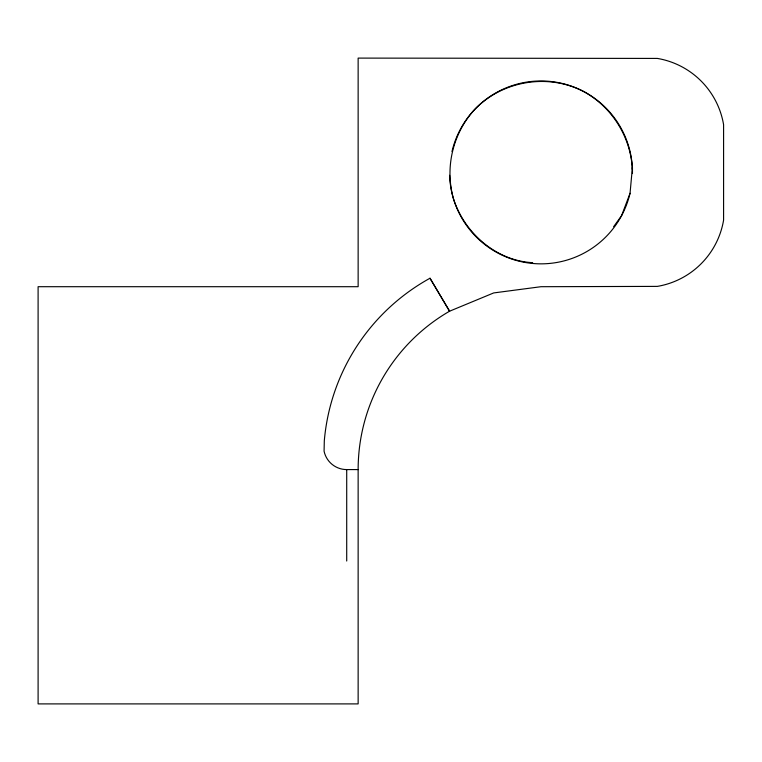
<?xml version="1.0" encoding="UTF-8"?>
<svg xmlns="http://www.w3.org/2000/svg" width="762" height="762" viewBox="0 0 762 762"><rect width="100%" height="100%" fill="white"/><g stroke="black" fill="none" stroke-linecap="round" stroke-linejoin="round"><path stroke-width="1.14" d="M632.422 167.24L630.05 193.272L621.611 215.598L613.639 226.695M532.638 262.671C496.167 260.823 464.468 233.058 453.485 198.844C444.694 167.869 452.714 133.655 474.355 109.814C502.187 80.496 548.488 72.914 584.216 91.811C612.343 107.499 630.86 137.36 632.412 169.516A91.44 91.44 0 0 0 451.99 151.533M429.997 278.235L449.58 311.201L429.997 278.235A205.73 205.73 0 0 0 324.307 440.769L324.079 451.19A23.117 23.117 0 0 0 346.71 469.582L358.14 469.582A182.88 182.88 0 0 1 449.58 311.201L493.69 292.932L541.02 286.702L657.339 286.388A80.82 80.82 0 0 0 723.586 220.142L723.586 124.663A80.82 80.82 0 0 0 657.339 58.417L358.14 58.102L358.14 286.702L38.1 286.702L38.1 703.898L358.14 703.898L358.14 469.582M632.46 167.592L632.46 173.565M346.71 469.582L346.71 561.023M630.05 193.272A91.44 91.44 0 0 1 449.628 175.289"/></g></svg>
